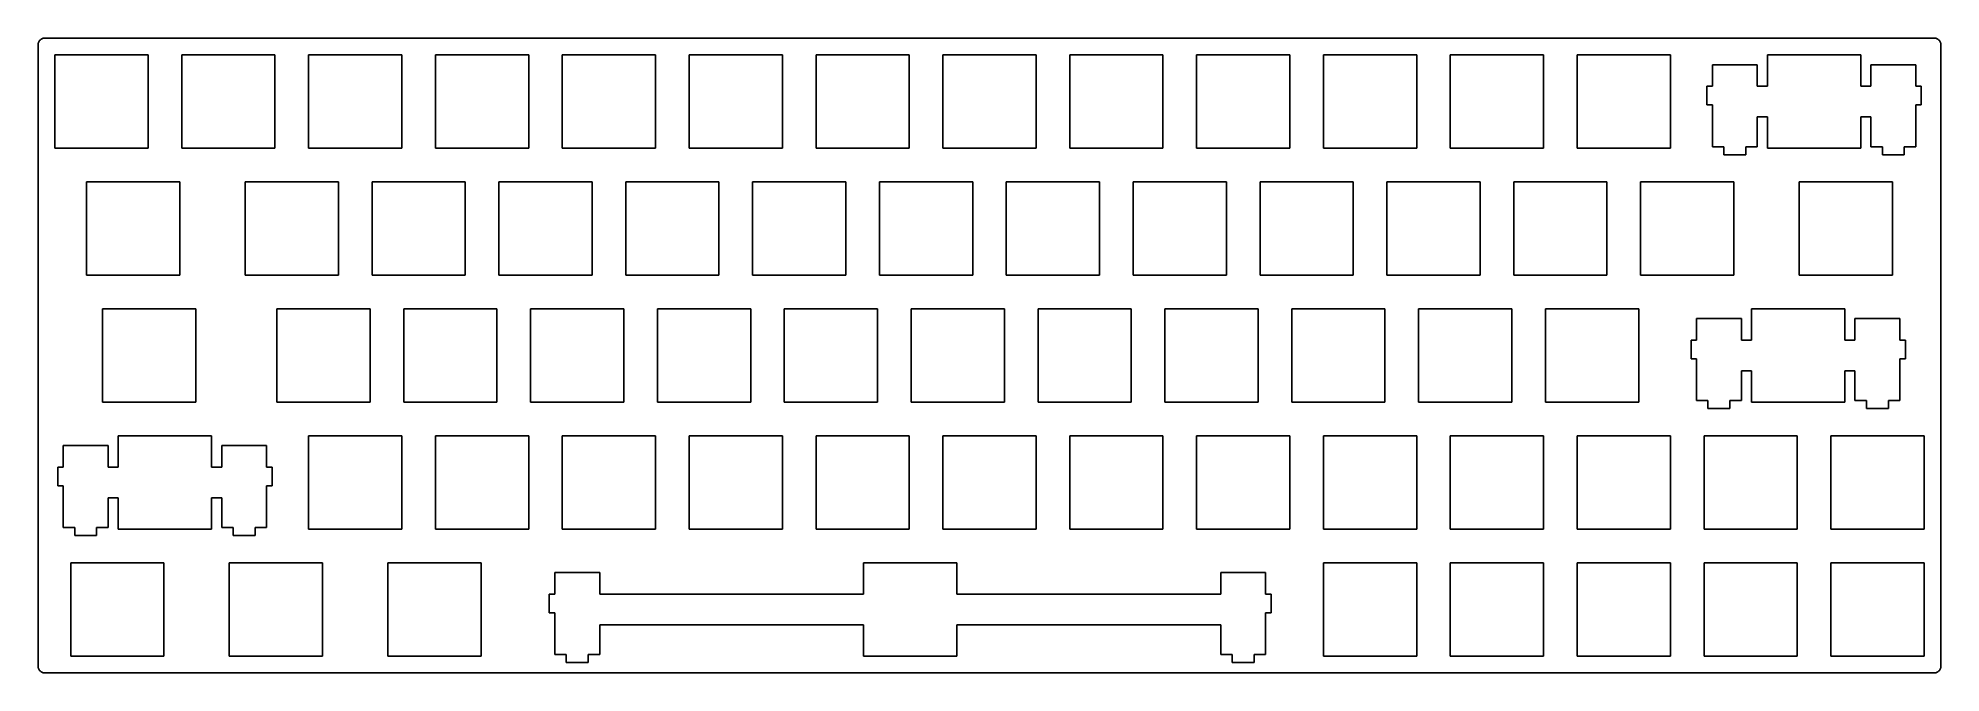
# Model space of a CAD drawing. Extents: x 0 to 286, y 0 to 96.
import ezdxf

# ---------------------------------------------------------------- set-up
doc = ezdxf.new("R2010")
doc.units = 0
doc.layers.get('0').update_dxf_attribs({"linetype": 'CONTINUOUS'})

msp = doc.modelspace()

# ---------------------------------------------------------------- linework, layer by layer
at = {"color": 0}
for p, q in [((0.095085, 94.5074), (0.097841, 94.5857)), ((0.095085, 1.25677), (0.095085, 94.5074)), ((0.097841, 94.5857), (0.107487, 94.6644)), ((0.107487, 94.6644), (0.122645, 94.7416)), ((0.122645, 94.7416), (0.143316, 94.8171)), ((0.143316, 94.8171), (0.170877, 94.8902)), ((0.170877, 94.8902), (0.20395, 94.9607)), ((0.20395, 94.9607), (0.242535, 95.0309)), ((0.242535, 95.0309), (0.285254, 95.0958)), ((0.285254, 95.0958), (0.334863, 95.1576)), ((0.334863, 95.1576), (0.38723, 95.2154)), ((0.38723, 95.2154), (0.445107, 95.268)), ((0.445107, 95.268), (0.507118, 95.3174)), ((0.507118, 95.3174), (0.571885, 95.3604)), ((0.571885, 95.3604), (0.642165, 95.3989)), ((0.642165, 95.3989), (0.712445, 95.432)), ((0.712445, 95.432), (0.785481, 95.4595)), ((0.785481, 95.4595), (0.861275, 95.48)), ((0.861275, 95.48), (0.938445, 95.4952)), ((0.938445, 95.4952), (1.01699, 95.5051)), ((1.01699, 95.5051), (1.09554, 95.5075)), ((1.09554, 95.5075), (284.846, 95.5075)), ((284.846, 95.5075), (284.924, 95.5051)), ((284.924, 95.5051), (285.003, 95.4952)), ((285.003, 95.4952), (285.079, 95.48)), ((285.079, 95.48), (285.156, 95.4595)), ((285.156, 95.4595), (285.229, 95.432)), ((285.229, 95.432), (285.3, 95.3989)), ((285.3, 95.3989), (285.368, 95.3604)), ((285.368, 95.3604), (285.433, 95.3174)), ((285.433, 95.3174), (285.495, 95.268)), ((285.495, 95.268), (285.553, 95.2154)), ((285.553, 95.2154), (285.607, 95.1576)), ((285.607, 95.1576), (285.655, 95.0958)), ((285.655, 95.0958), (285.699, 95.0309)), ((285.699, 95.0309), (285.738, 94.9607)), ((285.738, 94.9607), (285.769, 94.8902)), ((285.769, 94.8902), (285.797, 94.8171)), ((285.797, 94.8171), (285.819, 94.7416)), ((285.819, 94.7416), (285.834, 94.6644)), ((285.834, 94.6644), (285.842, 94.5857)), ((285.842, 94.5857), (285.846, 94.5074)), ((285.846, 94.5074), (285.846, 1.25677)), ((2.62103, 92.9816), (16.6205, 92.9816)), ((2.62103, 78.9824), (2.62103, 92.9816)), ((16.6205, 92.9816), (16.6205, 78.9824)), ((21.671, 92.9816), (35.6704, 92.9816)), ((21.671, 78.9824), (21.671, 92.9816)), ((35.6704, 92.9816), (35.6704, 78.9824)), ((40.7211, 92.9816), (54.7204, 92.9816)), ((40.7211, 78.9824), (40.7211, 92.9816)), ((54.7204, 92.9816), (54.7204, 78.9824)), ((59.7711, 92.9816), (73.7704, 92.9816)), ((59.7711, 78.9824), (59.7711, 92.9816)), ((73.7704, 92.9816), (73.7704, 78.9824)), ((78.8211, 92.9816), (92.8204, 92.9816)), ((78.8211, 78.9824), (78.8211, 92.9816)), ((92.8204, 92.9816), (92.8204, 78.9824)), ((97.8697, 92.9816), (111.869, 92.9816)), ((97.8697, 78.9824), (97.8697, 92.9816)), ((111.869, 92.9816), (111.869, 78.9824)), ((116.92, 92.9816), (130.92, 92.9816)), ((116.92, 78.9824), (116.92, 92.9816)), ((130.92, 92.9816), (130.92, 78.9824)), ((135.971, 92.9816), (149.97, 92.9816)), ((135.971, 78.9824), (135.971, 92.9816)), ((149.97, 92.9816), (149.97, 78.9824)), ((155.021, 92.9816), (169.02, 92.9816)), ((155.021, 78.9824), (155.021, 92.9816)), ((169.02, 92.9816), (169.02, 78.9824)), ((174.071, 92.9816), (188.07, 92.9816)), ((174.071, 78.9824), (174.071, 92.9816)), ((188.07, 92.9816), (188.07, 78.9824)), ((193.121, 92.9816), (207.12, 92.9816)), ((193.121, 78.9824), (193.121, 92.9816)), ((207.12, 92.9816), (207.12, 78.9824)), ((212.171, 92.9816), (226.17, 92.9816)), ((212.171, 78.9824), (212.171, 92.9816)), ((226.17, 92.9816), (226.17, 78.9824)), ((231.221, 92.9816), (245.22, 92.9816)), ((231.221, 78.9824), (231.221, 92.9816)), ((245.22, 92.9816), (245.22, 78.9824)), ((258.27, 91.5127), (251.521, 91.5127)), ((251.521, 91.5127), (251.521, 88.2826)), ((258.27, 88.2826), (258.27, 91.5127)), ((259.796, 92.9816), (259.796, 88.2826)), ((273.795, 92.9816), (259.796, 92.9816)), ((273.795, 88.2826), (273.795, 92.9816)), ((282.071, 91.5127), (275.321, 91.5127)), ((275.321, 91.5127), (275.321, 88.2826)), ((282.071, 88.2826), (282.071, 91.5127)), ((251.521, 88.2826), (250.696, 88.2826)), ((250.696, 88.2826), (250.696, 85.4826)), ((259.796, 88.2826), (258.27, 88.2826)), ((275.321, 88.2826), (273.795, 88.2826)), ((282.896, 88.2826), (282.071, 88.2826)), ((282.896, 85.4826), (282.896, 88.2826)), ((250.696, 85.4826), (251.521, 85.4826)), ((251.521, 85.4826), (251.521, 79.2124)), ((258.27, 79.2124), (258.27, 83.6828)), ((258.27, 83.6828), (259.796, 83.6828)), ((259.796, 83.6828), (259.796, 78.9824)), ((273.795, 78.9824), (273.795, 83.6828)), ((273.795, 83.6828), (275.321, 83.6828)), ((275.321, 83.6828), (275.321, 79.2124)), ((282.071, 79.2124), (282.071, 85.4826)), ((282.071, 85.4826), (282.896, 85.4826)), ((16.6205, 78.9824), (2.62103, 78.9824)), ((35.6704, 78.9824), (21.671, 78.9824)), ((54.7204, 78.9824), (40.7211, 78.9824)), ((73.7704, 78.9824), (59.7711, 78.9824)), ((92.8204, 78.9824), (78.8211, 78.9824)), ((111.869, 78.9824), (97.8697, 78.9824)), ((130.92, 78.9824), (116.92, 78.9824)), ((149.97, 78.9824), (135.971, 78.9824)), ((169.02, 78.9824), (155.021, 78.9824)), ((188.07, 78.9824), (174.071, 78.9824)), ((207.12, 78.9824), (193.121, 78.9824)), ((226.17, 78.9824), (212.171, 78.9824)), ((245.22, 78.9824), (231.221, 78.9824)), ((251.521, 79.2124), (253.245, 79.2124)), ((253.245, 79.2124), (253.245, 78.0122)), ((253.245, 78.0122), (256.545, 78.0122)), ((256.545, 78.0122), (256.545, 79.2124)), ((256.545, 79.2124), (258.27, 79.2124)), ((259.796, 78.9824), (273.795, 78.9824)), ((275.321, 79.2124), (277.045, 79.2124)), ((277.045, 79.2124), (277.045, 78.0122)), ((277.045, 78.0122), (280.345, 78.0122)), ((280.345, 78.0122), (280.345, 79.2124)), ((280.345, 79.2124), (282.071, 79.2124)), ((7.38216, 73.9316), (21.383, 73.9316)), ((7.38216, 59.9324), (7.38216, 73.9316)), ((21.383, 73.9316), (21.383, 59.9324)), ((31.196, 73.9316), (45.1954, 73.9316)), ((31.196, 59.9324), (31.196, 73.9316)), ((45.1954, 73.9316), (45.1954, 59.9324)), ((50.2461, 73.9316), (64.2454, 73.9316)), ((50.2461, 59.9324), (50.2461, 73.9316)), ((64.2454, 73.9316), (64.2454, 59.9324)), ((69.2961, 73.9316), (83.2954, 73.9316)), ((69.2961, 59.9324), (69.2961, 73.9316)), ((83.2954, 73.9316), (83.2954, 59.9324)), ((88.3461, 73.9316), (102.345, 73.9316)), ((88.3461, 59.9324), (88.3461, 73.9316)), ((102.345, 73.9316), (102.345, 59.9324)), ((107.396, 73.9316), (121.395, 73.9316)), ((107.396, 59.9324), (107.396, 73.9316)), ((121.395, 73.9316), (121.395, 59.9324)), ((126.446, 73.9316), (140.445, 73.9316)), ((126.446, 59.9324), (126.446, 73.9316)), ((140.445, 73.9316), (140.445, 59.9324)), ((145.496, 73.9316), (159.495, 73.9316)), ((145.496, 59.9324), (145.496, 73.9316)), ((159.495, 73.9316), (159.495, 59.9324)), ((164.546, 73.9316), (178.545, 73.9316)), ((164.546, 59.9324), (164.546, 73.9316)), ((178.545, 73.9316), (178.545, 59.9324)), ((183.596, 73.9316), (197.595, 73.9316)), ((183.596, 59.9324), (183.596, 73.9316)), ((197.595, 73.9316), (197.595, 59.9324)), ((202.646, 73.9316), (216.645, 73.9316)), ((202.646, 59.9324), (202.646, 73.9316)), ((216.645, 73.9316), (216.645, 59.9324)), ((221.696, 73.9316), (235.695, 73.9316)), ((221.696, 59.9324), (221.696, 73.9316)), ((235.695, 73.9316), (235.695, 59.9324)), ((240.746, 73.9316), (254.744, 73.9316)), ((240.746, 59.9324), (240.746, 73.9316)), ((254.744, 73.9316), (254.744, 59.9324)), ((264.557, 73.9316), (278.558, 73.9316)), ((264.557, 59.9324), (264.557, 73.9316)), ((278.558, 73.9316), (278.558, 59.9324)), ((21.383, 59.9324), (7.38216, 59.9324)), ((45.1954, 59.9324), (31.196, 59.9324)), ((64.2454, 59.9324), (50.2461, 59.9324)), ((83.2954, 59.9324), (69.2961, 59.9324)), ((102.345, 59.9324), (88.3461, 59.9324)), ((121.395, 59.9324), (107.396, 59.9324)), ((140.445, 59.9324), (126.446, 59.9324)), ((159.495, 59.9324), (145.496, 59.9324)), ((178.545, 59.9324), (164.546, 59.9324)), ((197.595, 59.9324), (183.596, 59.9324)), ((216.645, 59.9324), (202.646, 59.9324)), ((235.695, 59.9324), (221.696, 59.9324)), ((254.744, 59.9324), (240.746, 59.9324)), ((278.558, 59.9324), (264.557, 59.9324)), ((9.76341, 54.8816), (23.7629, 54.8816)), ((9.76341, 40.8824), (9.76341, 54.8816)), ((23.7629, 54.8816), (23.7629, 40.8824)), ((35.9572, 54.8816), (49.9579, 54.8816)), ((35.9572, 40.8824), (35.9572, 54.8816)), ((49.9579, 54.8816), (49.9579, 40.8824)), ((55.0072, 54.8816), (69.0079, 54.8816)), ((55.0072, 40.8824), (55.0072, 54.8816)), ((69.0079, 54.8816), (69.0079, 40.8824)), ((74.0572, 54.8816), (88.0579, 54.8816)), ((74.0572, 40.8824), (74.0572, 54.8816)), ((88.0579, 54.8816), (88.0579, 40.8824)), ((93.1072, 54.8816), (107.108, 54.8816)), ((93.1072, 40.8824), (93.1072, 54.8816)), ((107.108, 54.8816), (107.108, 40.8824)), ((112.157, 54.8816), (126.158, 54.8816)), ((112.157, 40.8824), (112.157, 54.8816)), ((126.158, 54.8816), (126.158, 40.8824)), ((131.207, 54.8816), (145.208, 54.8816)), ((131.207, 40.8824), (131.207, 54.8816)), ((145.208, 54.8816), (145.208, 40.8824)), ((150.257, 54.8816), (164.258, 54.8816)), ((150.257, 40.8824), (150.257, 54.8816)), ((164.258, 54.8816), (164.258, 40.8824)), ((169.307, 54.8816), (183.308, 54.8816)), ((169.307, 40.8824), (169.307, 54.8816)), ((183.308, 54.8816), (183.308, 40.8824)), ((188.357, 54.8816), (202.358, 54.8816)), ((188.357, 40.8824), (188.357, 54.8816)), ((202.358, 54.8816), (202.358, 40.8824)), ((207.407, 54.8816), (221.408, 54.8816)), ((207.407, 40.8824), (207.407, 54.8816)), ((221.408, 54.8816), (221.408, 40.8824)), ((226.457, 54.8816), (240.458, 54.8816)), ((226.457, 40.8824), (226.457, 54.8816)), ((240.458, 54.8816), (240.458, 40.8824)), ((257.413, 54.8816), (257.413, 50.1826)), ((271.413, 54.8816), (257.413, 54.8816)), ((271.413, 50.1826), (271.413, 54.8816)), ((255.888, 53.4127), (249.138, 53.4127)), ((249.138, 53.4127), (249.138, 50.1826)), ((255.888, 50.1826), (255.888, 53.4127)), ((279.688, 53.4127), (272.939, 53.4127)), ((272.939, 53.4127), (272.939, 50.1826)), ((279.688, 50.1826), (279.688, 53.4127)), ((249.138, 50.1826), (248.313, 50.1826)), ((248.313, 50.1826), (248.313, 47.3826)), ((257.413, 50.1826), (255.888, 50.1826)), ((272.939, 50.1826), (271.413, 50.1826)), ((280.513, 50.1826), (279.688, 50.1826)), ((280.513, 47.3826), (280.513, 50.1826)), ((248.313, 47.3826), (249.138, 47.3826)), ((249.138, 47.3826), (249.138, 41.1138)), ((279.688, 41.1138), (279.688, 47.3826)), ((279.688, 47.3826), (280.513, 47.3826)), ((255.888, 41.1138), (255.888, 45.5828)), ((255.888, 45.5828), (257.413, 45.5828)), ((257.413, 45.5828), (257.413, 40.8824)), ((271.413, 40.8824), (271.413, 45.5828)), ((271.413, 45.5828), (272.939, 45.5828)), ((272.939, 45.5828), (272.939, 41.1138)), ((23.7629, 40.8824), (9.76341, 40.8824)), ((49.9579, 40.8824), (35.9572, 40.8824)), ((69.0079, 40.8824), (55.0072, 40.8824)), ((88.0579, 40.8824), (74.0572, 40.8824)), ((107.108, 40.8824), (93.1072, 40.8824)), ((126.158, 40.8824), (112.157, 40.8824)), ((145.208, 40.8824), (131.207, 40.8824)), ((164.258, 40.8824), (150.257, 40.8824)), ((183.308, 40.8824), (169.307, 40.8824)), ((202.358, 40.8824), (188.357, 40.8824)), ((221.408, 40.8824), (207.407, 40.8824)), ((240.458, 40.8824), (226.457, 40.8824)), ((249.138, 41.1138), (250.863, 41.1138)), ((250.863, 41.1138), (250.863, 39.9122)), ((254.163, 39.9122), (254.163, 41.1138)), ((254.163, 41.1138), (255.888, 41.1138)), ((257.413, 40.8824), (271.413, 40.8824)), ((272.939, 41.1138), (274.664, 41.1138)), ((274.664, 41.1138), (274.664, 39.9122)), ((277.964, 39.9122), (277.964, 41.1138)), ((277.964, 41.1138), (279.688, 41.1138)), ((250.863, 39.9122), (254.163, 39.9122)), ((274.664, 39.9122), (277.964, 39.9122)), ((10.6206, 34.3628), (3.87092, 34.3628)), ((3.87092, 34.3628), (3.87092, 31.1326)), ((10.6206, 31.1326), (10.6206, 34.3628)), ((12.146, 35.8316), (12.146, 31.1326)), ((26.1455, 35.8316), (12.146, 35.8316)), ((26.1455, 31.1326), (26.1455, 35.8316)), ((34.4206, 34.3628), (27.671, 34.3628)), ((27.671, 34.3628), (27.671, 31.1326)), ((34.4206, 31.1326), (34.4206, 34.3628)), ((40.7211, 35.8316), (54.7204, 35.8316)), ((40.7211, 21.8323), (40.7211, 35.8316)), ((54.7204, 35.8316), (54.7204, 21.8323)), ((59.7711, 35.8316), (73.7704, 35.8316)), ((59.7711, 21.8323), (59.7711, 35.8316)), ((73.7704, 35.8316), (73.7704, 21.8323)), ((78.8211, 35.8316), (92.8204, 35.8316)), ((78.8211, 21.8323), (78.8211, 35.8316)), ((92.8204, 35.8316), (92.8204, 21.8323)), ((97.8697, 35.8316), (111.869, 35.8316)), ((97.8697, 21.8323), (97.8697, 35.8316)), ((111.869, 35.8316), (111.869, 21.8323)), ((116.92, 35.8316), (130.92, 35.8316)), ((116.92, 21.8323), (116.92, 35.8316)), ((130.92, 35.8316), (130.92, 21.8323)), ((135.971, 35.8316), (149.97, 35.8316)), ((135.971, 21.8323), (135.971, 35.8316)), ((149.97, 35.8316), (149.97, 21.8323)), ((155.021, 35.8316), (169.02, 35.8316)), ((155.021, 21.8323), (155.021, 35.8316)), ((169.02, 35.8316), (169.02, 21.8323)), ((174.071, 35.8316), (188.07, 35.8316)), ((174.071, 21.8323), (174.071, 35.8316)), ((188.07, 35.8316), (188.07, 21.8323)), ((193.121, 35.8316), (207.12, 35.8316)), ((193.121, 21.8323), (193.121, 35.8316)), ((207.12, 35.8316), (207.12, 21.8323)), ((212.171, 35.8316), (226.17, 35.8316)), ((212.171, 21.8323), (212.171, 35.8316)), ((226.17, 35.8316), (226.17, 21.8323)), ((231.221, 35.8316), (245.22, 35.8316)), ((231.221, 21.8323), (231.221, 35.8316)), ((245.22, 35.8316), (245.22, 21.8323)), ((250.271, 35.8316), (264.27, 35.8316)), ((250.271, 21.8323), (250.271, 35.8316)), ((264.27, 35.8316), (264.27, 21.8323)), ((269.321, 35.8316), (283.32, 35.8316)), ((269.321, 21.8323), (269.321, 35.8316)), ((283.32, 35.8316), (283.32, 21.8323)), ((3.87092, 31.1326), (3.04409, 31.1326)), ((3.04409, 31.1326), (3.04409, 28.3325)), ((12.146, 31.1326), (10.6206, 31.1326)), ((27.671, 31.1326), (26.1455, 31.1326)), ((35.2461, 31.1326), (34.4206, 31.1326)), ((35.2461, 28.3325), (35.2461, 31.1326)), ((3.04409, 28.3325), (3.87092, 28.3325)), ((3.87092, 28.3325), (3.87092, 22.0624)), ((10.6206, 22.0624), (10.6206, 26.5327)), ((10.6206, 26.5327), (12.146, 26.5327)), ((12.146, 26.5327), (12.146, 21.8323)), ((26.1455, 21.8323), (26.1455, 26.5327)), ((26.1455, 26.5327), (27.671, 26.5327)), ((27.671, 26.5327), (27.671, 22.0624)), ((34.4206, 22.0624), (34.4206, 28.3325)), ((34.4206, 28.3325), (35.2461, 28.3325)), ((3.87092, 22.0624), (5.59484, 22.0624)), ((5.59484, 22.0624), (5.59484, 20.8621)), ((5.59484, 20.8621), (8.89522, 20.8621)), ((8.89522, 20.8621), (8.89522, 22.0624)), ((8.89522, 22.0624), (10.6206, 22.0624)), ((12.146, 21.8323), (26.1455, 21.8323)), ((27.671, 22.0624), (29.3949, 22.0624)), ((29.3949, 22.0624), (29.3949, 20.8621)), ((29.3949, 20.8621), (32.6953, 20.8621)), ((32.6953, 20.8621), (32.6953, 22.0624)), ((32.6953, 22.0624), (34.4206, 22.0624)), ((54.7204, 21.8323), (40.7211, 21.8323)), ((73.7704, 21.8323), (59.7711, 21.8323)), ((92.8204, 21.8323), (78.8211, 21.8323)), ((111.869, 21.8323), (97.8697, 21.8323)), ((130.92, 21.8323), (116.92, 21.8323)), ((149.97, 21.8323), (135.971, 21.8323)), ((169.02, 21.8323), (155.021, 21.8323)), ((188.07, 21.8323), (174.071, 21.8323)), ((207.12, 21.8323), (193.121, 21.8323)), ((226.17, 21.8323), (212.171, 21.8323)), ((245.22, 21.8323), (231.221, 21.8323)), ((264.27, 21.8323), (250.271, 21.8323)), ((283.32, 21.8323), (269.321, 21.8323)), ((5.00091, 16.7817), (19.0018, 16.7817)), ((5.00091, 2.78226), (5.00091, 16.7817)), ((19.0018, 16.7817), (19.0018, 2.78226)), ((28.8134, 16.7817), (42.8128, 16.7817)), ((28.8134, 2.78226), (28.8134, 16.7817)), ((42.8128, 16.7817), (42.8128, 2.78226)), ((52.626, 16.7817), (66.6267, 16.7817)), ((52.626, 2.78226), (52.626, 16.7817)), ((66.6267, 16.7817), (66.6267, 2.78226)), ((84.4381, 15.3128), (77.6884, 15.3128)), ((77.6884, 15.3128), (77.6884, 12.0826)), ((84.4381, 12.0826), (84.4381, 15.3128)), ((124.062, 16.7817), (124.062, 12.0826)), ((138.063, 16.7817), (124.062, 16.7817)), ((138.063, 12.0826), (138.063, 16.7817)), ((184.438, 15.3128), (177.689, 15.3128)), ((177.689, 15.3128), (177.689, 12.0826)), ((184.438, 12.0826), (184.438, 15.3128)), ((193.121, 16.7817), (207.12, 16.7817)), ((193.121, 2.78226), (193.121, 16.7817)), ((207.12, 16.7817), (207.12, 2.78226)), ((212.171, 16.7817), (226.17, 16.7817)), ((212.171, 2.78226), (212.171, 16.7817)), ((226.17, 16.7817), (226.17, 2.78226)), ((231.221, 16.7817), (245.22, 16.7817)), ((231.221, 2.78226), (231.221, 16.7817)), ((245.22, 16.7817), (245.22, 2.78226)), ((250.271, 16.7817), (264.27, 16.7817)), ((250.271, 2.78226), (250.271, 16.7817)), ((264.27, 16.7817), (264.27, 2.78226)), ((269.321, 16.7817), (283.32, 16.7817)), ((269.321, 2.78226), (269.321, 16.7817)), ((283.32, 16.7817), (283.32, 2.78226)), ((77.6884, 12.0826), (76.8629, 12.0826)), ((76.8629, 12.0826), (76.8629, 9.28247)), ((124.062, 12.0826), (84.4381, 12.0826)), ((177.689, 12.0826), (138.063, 12.0826)), ((185.263, 12.0826), (184.438, 12.0826)), ((185.263, 9.28247), (185.263, 12.0826)), ((76.8629, 9.28247), (77.6884, 9.28247)), ((77.6884, 9.28247), (77.6884, 3.01377)), ((184.438, 3.01377), (184.438, 9.28247)), ((184.438, 9.28247), (185.263, 9.28247)), ((84.4381, 3.01377), (84.4381, 7.48273)), ((84.4381, 7.48273), (124.062, 7.48273)), ((124.062, 7.48273), (124.062, 2.78226)), ((138.063, 2.78226), (138.063, 7.48273)), ((138.063, 7.48273), (177.689, 7.48273)), ((177.689, 7.48273), (177.689, 3.01377)), ((77.6884, 3.01377), (79.4135, 3.01377)), ((79.4135, 3.01377), (79.4135, 1.81212)), ((82.714, 1.81212), (82.714, 3.01377)), ((82.714, 3.01377), (84.4381, 3.01377)), ((177.689, 3.01377), (179.414, 3.01377)), ((179.414, 3.01377), (179.414, 1.81212)), ((182.714, 1.81212), (182.714, 3.01377)), ((182.714, 3.01377), (184.438, 3.01377)), ((0.097841, 1.17822), (0.095085, 1.25677)), ((0.107487, 1.09968), (0.097841, 1.17822)), ((0.122645, 1.02388), (0.107487, 1.09968)), ((0.143316, 0.946711), (0.122645, 1.02388)), ((0.170877, 0.873675), (0.143316, 0.946711)), ((0.20395, 0.803395), (0.170877, 0.873675)), ((0.242535, 0.734494), (0.20395, 0.803395)), ((0.285254, 0.669727), (0.242535, 0.734494)), ((0.334863, 0.607716), (0.285254, 0.669727)), ((0.38723, 0.549836), (0.334863, 0.607716)), ((0.445107, 0.496094), (0.38723, 0.549836)), ((0.507118, 0.447862), (0.445107, 0.496094)), ((0.571885, 0.403765), (0.507118, 0.447862)), ((0.642165, 0.365181), (0.571885, 0.403765)), ((0.712445, 0.333485), (0.642165, 0.365181)), ((0.785481, 0.305925), (0.712445, 0.333485)), ((0.861275, 0.283876), (0.785481, 0.305925)), ((0.938445, 0.268718), (0.861275, 0.283876)), ((1.01699, 0.260449), (0.938445, 0.268718)), ((1.09554, 0.257693), (1.01699, 0.260449)), ((284.846, 0.256315), (1.09554, 0.257693)), ((19.0018, 2.78226), (5.00091, 2.78226)), ((42.8128, 2.78226), (28.8134, 2.78226)), ((66.6267, 2.78226), (52.626, 2.78226)), ((79.4135, 1.81212), (82.714, 1.81212)), ((124.062, 2.78226), (138.063, 2.78226)), ((179.414, 1.81212), (182.714, 1.81212)), ((207.12, 2.78226), (193.121, 2.78226)), ((226.17, 2.78226), (212.171, 2.78226)), ((245.22, 2.78226), (231.221, 2.78226)), ((264.27, 2.78226), (250.271, 2.78226)), ((283.32, 2.78226), (269.321, 2.78226)), ((284.924, 0.260449), (284.846, 0.256315)), ((285.003, 0.268718), (284.924, 0.260449)), ((285.079, 0.283876), (285.003, 0.268718)), ((285.156, 0.305925), (285.079, 0.283876)), ((285.229, 0.333485), (285.156, 0.305925)), ((285.3, 0.365181), (285.229, 0.333485)), ((285.368, 0.403765), (285.3, 0.365181)), ((285.433, 0.447862), (285.368, 0.403765)), ((285.495, 0.496094), (285.433, 0.447862)), ((285.553, 0.549836), (285.495, 0.496094)), ((285.607, 0.607716), (285.553, 0.549836)), ((285.655, 0.669727), (285.607, 0.607716)), ((285.699, 0.734494), (285.655, 0.669727)), ((285.738, 0.803395), (285.699, 0.734494)), ((285.769, 0.873675), (285.738, 0.803395)), ((285.797, 0.946711), (285.769, 0.873675)), ((285.819, 1.02388), (285.797, 0.946711)), ((285.834, 1.09968), (285.819, 1.02388)), ((285.842, 1.17822), (285.834, 1.09968)), ((285.846, 1.25677), (285.842, 1.17822))]:
    msp.add_line(p, q, dxfattribs=at)

doc.saveas('drawing.dxf')
